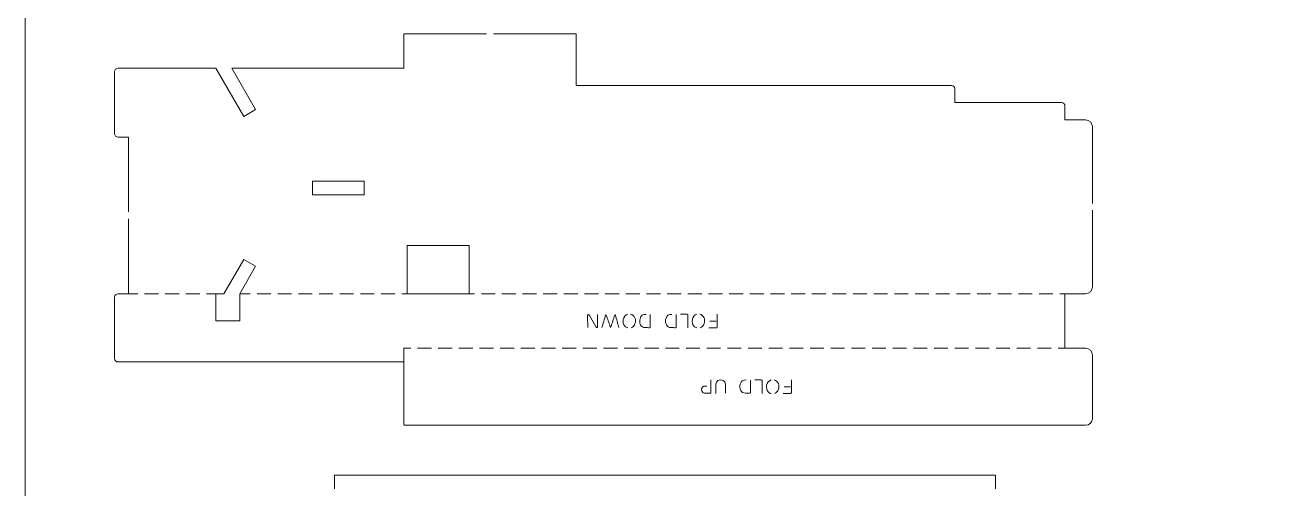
# Model space of a CAD drawing. Header units: inches. Extents: x -9 to 9, y -9 to 9.
# Drawn here: x -9 to -1.79, y -3.72 to -1.07 of the extents above; entities that cross this region are included whole.
import ezdxf

# ---------------------------------------------------------------- set-up
doc = ezdxf.new("R2010")
doc.units = ezdxf.units.IN
doc.header["$MEASUREMENT"] = 0
doc.layers.add('Layer 2', color=7, linetype='Continuous')

msp = doc.modelspace()

# ---------------------------------------------------------------- linework, layer by layer
at = {"layer": 'Layer 2', "color": 1, "lineweight": 0}
msp.add_lwpolyline([(-9, -9), (9, -9), (9, 9), (-9, 9), (-9, -9)], close=True, dxfattribs=at)
for points in [[(-6.8353, -1.1174), (-6.8353, -1.1174), (-6.3629, -1.1174), (-6.3629, -1.1174)], [(-6.8353, -1.3142), (-6.8353, -1.3142), (-6.8353, -1.1174), (-6.8353, -1.1174)], [(-6.3235, -1.1174), (-6.3235, -1.1174), (-5.851, -1.1174), (-5.851, -1.1174)], [(-5.851, -1.1174), (-5.851, -1.1174), (-5.851, -1.4127), (-5.851, -1.4127)], [(-8.4692, -1.3142), (-8.48, -1.3142), (-8.4888, -1.323), (-8.4888, -1.3339)], [(-8.4888, -1.3339), (-8.4888, -1.3339), (-8.4888, -1.6882), (-8.4888, -1.6882)], [(-7.91, -1.3142), (-7.91, -1.3142), (-8.4692, -1.3142), (-8.4692, -1.3142)], [(-7.91, -1.3142), (-7.91, -1.3142), (-7.7509, -1.5898), (-7.7509, -1.5898)], [(-7.8191, -1.3142), (-7.8191, -1.3142), (-7.6827, -1.5505), (-7.6827, -1.5505)], [(-6.8353, -1.3142), (-6.8353, -1.3142), (-7.8191, -1.3142), (-7.8191, -1.3142)], [(-5.851, -1.4127), (-5.851, -1.4127), (-3.7054, -1.4127), (-3.7054, -1.4127)], [(-3.6857, -1.4323), (-3.6857, -1.4215), (-3.6945, -1.4127), (-3.7054, -1.4127)], [(-3.6857, -1.4323), (-3.6857, -1.4323), (-3.6857, -1.5111), (-3.6857, -1.5111)], [(-3.0755, -1.5111), (-3.0755, -1.5111), (-3.6857, -1.5111), (-3.6857, -1.5111)], [(-3.0558, -1.5308), (-3.0558, -1.5199), (-3.0646, -1.5111), (-3.0755, -1.5111)], [(-7.7509, -1.5898), (-7.7509, -1.5898), (-7.6827, -1.5505), (-7.6827, -1.5505)], [(-3.0558, -1.6095), (-3.0558, -1.6095), (-3.0558, -1.5308), (-3.0558, -1.5308)], [(-2.9377, -1.6095), (-2.9377, -1.6095), (-3.0558, -1.6095), (-3.0558, -1.6095)], [(-2.8983, -1.6489), (-2.8983, -1.6271), (-2.9159, -1.6095), (-2.9377, -1.6095)], [(-2.8983, -2.0877), (-2.8983, -2.0877), (-2.8983, -1.6489), (-2.8983, -1.6489)], [(-8.4888, -1.6882), (-8.4888, -1.6991), (-8.48, -1.7079), (-8.4692, -1.7079)], [(-8.4101, -1.7079), (-8.4101, -1.7079), (-8.4692, -1.7079), (-8.4692, -1.7079)], [(-8.4101, -2.1369), (-8.4101, -2.1369), (-8.4101, -1.7079), (-8.4101, -1.7079)], [(-7.357, -1.9598), (-7.357, -1.9598), (-7.357, -2.0385), (-7.357, -2.0385)], [(-7.0617, -1.9598), (-7.0617, -1.9598), (-7.357, -1.9598), (-7.357, -1.9598)], [(-7.0617, -2.0385), (-7.0617, -2.0385), (-7.0617, -1.9598), (-7.0617, -1.9598)], [(-7.357, -2.0385), (-7.357, -2.0385), (-7.0617, -2.0385), (-7.0617, -2.0385)], [(-2.8983, -2.5659), (-2.8983, -2.5659), (-2.8983, -2.1271), (-2.8983, -2.1271)], [(-8.4101, -2.6053), (-8.4101, -2.6053), (-8.4101, -2.1763), (-8.4101, -2.1763)], [(-7.8646, -2.6053), (-7.8646, -2.6053), (-7.7509, -2.4084), (-7.7509, -2.4084)], [(-7.7737, -2.6053), (-7.7737, -2.6053), (-7.6827, -2.4478), (-7.6827, -2.4478)], [(-7.6827, -2.4478), (-7.6827, -2.4478), (-7.7509, -2.4084), (-7.7509, -2.4084)], [(-2.8983, -2.5659), (-2.8983, -2.5877), (-2.9159, -2.6053), (-2.9377, -2.6053)], [(-8.4692, -2.6053), (-8.48, -2.6053), (-8.4888, -2.6141), (-8.4888, -2.625)], [(-8.4888, -2.625), (-8.4888, -2.625), (-8.4888, -2.9759), (-8.4888, -2.9759)], [(-8.4101, -2.6053), (-8.4101, -2.6053), (-8.4692, -2.6053), (-8.4692, -2.6053)], [(-8.4101, -2.6053), (-8.4101, -2.6053), (-8.4692, -2.6053), (-8.4692, -2.6053)], [(-8.4101, -2.6053), (-8.4101, -2.6053), (-8.4692, -2.6053), (-8.4692, -2.6053)], [(-8.4101, -2.6053), (-8.4101, -2.6053), (-8.3569, -2.6053), (-8.3569, -2.6053)], [(-8.3175, -2.6053), (-8.3175, -2.6053), (-8.2388, -2.6053), (-8.2388, -2.6053)], [(-8.1994, -2.6053), (-8.1994, -2.6053), (-8.1207, -2.6053), (-8.1207, -2.6053)], [(-8.0813, -2.6053), (-8.0813, -2.6053), (-8.0026, -2.6053), (-8.0026, -2.6053)], [(-7.9632, -2.6053), (-7.9632, -2.6053), (-7.91, -2.6053), (-7.91, -2.6053)], [(-7.8646, -2.6053), (-7.8646, -2.6053), (-7.91, -2.6053), (-7.91, -2.6053)], [(-7.91, -2.6053), (-7.91, -2.6053), (-7.91, -2.7594), (-7.91, -2.7594)], [(-7.7737, -2.6053), (-7.7737, -2.6053), (-7.7139, -2.6053), (-7.7139, -2.6053)], [(-7.7737, -2.7594), (-7.7737, -2.7594), (-7.7737, -2.6053), (-7.7737, -2.6053)], [(-7.6746, -2.6053), (-7.6746, -2.6053), (-7.5958, -2.6053), (-7.5958, -2.6053)], [(-7.5564, -2.6053), (-7.5564, -2.6053), (-7.4777, -2.6053), (-7.4777, -2.6053)], [(-7.4383, -2.6053), (-7.4383, -2.6053), (-7.3596, -2.6053), (-7.3596, -2.6053)], [(-7.3202, -2.6053), (-7.3202, -2.6053), (-7.2415, -2.6053), (-7.2415, -2.6053)], [(-7.2021, -2.6053), (-7.2021, -2.6053), (-7.1234, -2.6053), (-7.1234, -2.6053)], [(-7.084, -2.6053), (-7.084, -2.6053), (-7.0053, -2.6053), (-7.0053, -2.6053)], [(-6.9659, -2.6053), (-6.9659, -2.6053), (-6.8872, -2.6053), (-6.8872, -2.6053)], [(-6.8478, -2.6053), (-6.8478, -2.6053), (-6.8156, -2.6053), (-6.8156, -2.6053)], [(-6.4613, -2.6053), (-6.4613, -2.6053), (-6.4318, -2.6053), (-6.4318, -2.6053)], [(-6.3924, -2.6053), (-6.3924, -2.6053), (-6.3136, -2.6053), (-6.3136, -2.6053)], [(-6.2743, -2.6053), (-6.2743, -2.6053), (-6.1955, -2.6053), (-6.1955, -2.6053)], [(-6.1562, -2.6053), (-6.1562, -2.6053), (-6.0774, -2.6053), (-6.0774, -2.6053)], [(-6.0381, -2.6053), (-6.0381, -2.6053), (-5.9593, -2.6053), (-5.9593, -2.6053)], [(-5.9199, -2.6053), (-5.9199, -2.6053), (-5.8412, -2.6053), (-5.8412, -2.6053)], [(-5.8018, -2.6053), (-5.8018, -2.6053), (-5.7231, -2.6053), (-5.7231, -2.6053)], [(-5.6837, -2.6053), (-5.6837, -2.6053), (-5.605, -2.6053), (-5.605, -2.6053)], [(-5.5656, -2.6053), (-5.5656, -2.6053), (-5.4869, -2.6053), (-5.4869, -2.6053)], [(-5.4475, -2.6053), (-5.4475, -2.6053), (-5.3688, -2.6053), (-5.3688, -2.6053)], [(-5.3294, -2.6053), (-5.3294, -2.6053), (-5.2507, -2.6053), (-5.2507, -2.6053)], [(-5.2113, -2.6053), (-5.2113, -2.6053), (-5.1325, -2.6053), (-5.1325, -2.6053)], [(-5.0932, -2.6053), (-5.0932, -2.6053), (-5.0144, -2.6053), (-5.0144, -2.6053)], [(-4.9751, -2.6053), (-4.9751, -2.6053), (-4.8963, -2.6053), (-4.8963, -2.6053)], [(-4.857, -2.6053), (-4.857, -2.6053), (-4.7782, -2.6053), (-4.7782, -2.6053)], [(-4.7388, -2.6053), (-4.7388, -2.6053), (-4.6601, -2.6053), (-4.6601, -2.6053)], [(-4.6207, -2.6053), (-4.6207, -2.6053), (-4.542, -2.6053), (-4.542, -2.6053)], [(-4.5026, -2.6053), (-4.5026, -2.6053), (-4.4239, -2.6053), (-4.4239, -2.6053)], [(-4.3845, -2.6053), (-4.3845, -2.6053), (-4.3058, -2.6053), (-4.3058, -2.6053)], [(-4.2664, -2.6053), (-4.2664, -2.6053), (-4.1877, -2.6053), (-4.1877, -2.6053)], [(-4.1483, -2.6053), (-4.1483, -2.6053), (-4.0696, -2.6053), (-4.0696, -2.6053)], [(-4.0302, -2.6053), (-4.0302, -2.6053), (-3.9514, -2.6053), (-3.9514, -2.6053)], [(-3.9121, -2.6053), (-3.9121, -2.6053), (-3.8333, -2.6053), (-3.8333, -2.6053)], [(-3.794, -2.6053), (-3.794, -2.6053), (-3.7152, -2.6053), (-3.7152, -2.6053)], [(-3.6759, -2.6053), (-3.6759, -2.6053), (-3.5971, -2.6053), (-3.5971, -2.6053)], [(-3.5577, -2.6053), (-3.5577, -2.6053), (-3.479, -2.6053), (-3.479, -2.6053)], [(-3.4396, -2.6053), (-3.4396, -2.6053), (-3.3609, -2.6053), (-3.3609, -2.6053)], [(-3.3215, -2.6053), (-3.3215, -2.6053), (-3.2428, -2.6053), (-3.2428, -2.6053)], [(-3.2034, -2.6053), (-3.2034, -2.6053), (-3.1247, -2.6053), (-3.1247, -2.6053)], [(-3.0853, -2.6053), (-3.0853, -2.6053), (-3.0558, -2.6053), (-3.0558, -2.6053)], [(-3.0558, -2.6053), (-3.0558, -2.6053), (-3.0558, -2.9168), (-3.0558, -2.9168)], [(-2.9377, -2.6053), (-2.9377, -2.6053), (-3.0558, -2.6053), (-3.0558, -2.6053)], [(-7.7737, -2.7594), (-7.7737, -2.7594), (-7.91, -2.7594), (-7.91, -2.7594)], [(-5.0858, -2.7619), (-5.0736, -2.7619), (-5.0614, -2.7619), (-5.0492, -2.7619)], [(-6.8353, -2.9168), (-6.8353, -2.9168), (-6.7959, -2.9168), (-6.7959, -2.9168)], [(-6.8353, -2.9168), (-6.8353, -2.9168), (-6.8353, -3.3581), (-6.8353, -3.3581)], [(-6.7566, -2.9168), (-6.7566, -2.9168), (-6.6778, -2.9168), (-6.6778, -2.9168)], [(-6.6384, -2.9168), (-6.6384, -2.9168), (-6.5597, -2.9168), (-6.5597, -2.9168)], [(-6.5203, -2.9168), (-6.5203, -2.9168), (-6.4416, -2.9168), (-6.4416, -2.9168)], [(-6.4022, -2.9168), (-6.4022, -2.9168), (-6.3235, -2.9168), (-6.3235, -2.9168)], [(-6.2841, -2.9168), (-6.2841, -2.9168), (-6.2054, -2.9168), (-6.2054, -2.9168)], [(-6.166, -2.9168), (-6.166, -2.9168), (-6.0873, -2.9168), (-6.0873, -2.9168)], [(-6.0479, -2.9168), (-6.0479, -2.9168), (-5.9692, -2.9168), (-5.9692, -2.9168)], [(-5.9298, -2.9168), (-5.9298, -2.9168), (-5.851, -2.9168), (-5.851, -2.9168)], [(-5.8117, -2.9168), (-5.8117, -2.9168), (-5.7329, -2.9168), (-5.7329, -2.9168)], [(-5.6936, -2.9168), (-5.6936, -2.9168), (-5.6148, -2.9168), (-5.6148, -2.9168)], [(-5.5755, -2.9168), (-5.5755, -2.9168), (-5.4967, -2.9168), (-5.4967, -2.9168)], [(-5.4573, -2.9168), (-5.4573, -2.9168), (-5.3786, -2.9168), (-5.3786, -2.9168)], [(-5.3392, -2.9168), (-5.3392, -2.9168), (-5.2605, -2.9168), (-5.2605, -2.9168)], [(-5.2211, -2.9168), (-5.2211, -2.9168), (-5.1424, -2.9168), (-5.1424, -2.9168)], [(-5.103, -2.9168), (-5.103, -2.9168), (-5.0243, -2.9168), (-5.0243, -2.9168)], [(-4.9849, -2.9168), (-4.9849, -2.9168), (-4.9062, -2.9168), (-4.9062, -2.9168)], [(-4.8668, -2.9168), (-4.8668, -2.9168), (-4.7881, -2.9168), (-4.7881, -2.9168)], [(-4.7487, -2.9168), (-4.7487, -2.9168), (-4.6699, -2.9168), (-4.6699, -2.9168)], [(-4.6306, -2.9168), (-4.6306, -2.9168), (-4.5518, -2.9168), (-4.5518, -2.9168)], [(-4.5125, -2.9168), (-4.5125, -2.9168), (-4.4337, -2.9168), (-4.4337, -2.9168)], [(-4.3944, -2.9168), (-4.3944, -2.9168), (-4.3156, -2.9168), (-4.3156, -2.9168)], [(-4.2762, -2.9168), (-4.2762, -2.9168), (-4.1975, -2.9168), (-4.1975, -2.9168)], [(-4.1581, -2.9168), (-4.1581, -2.9168), (-4.0794, -2.9168), (-4.0794, -2.9168)], [(-4.04, -2.9168), (-4.04, -2.9168), (-3.9613, -2.9168), (-3.9613, -2.9168)], [(-3.9219, -2.9168), (-3.9219, -2.9168), (-3.8432, -2.9168), (-3.8432, -2.9168)], [(-3.8038, -2.9168), (-3.8038, -2.9168), (-3.7251, -2.9168), (-3.7251, -2.9168)], [(-3.6857, -2.9168), (-3.6857, -2.9168), (-3.607, -2.9168), (-3.607, -2.9168)], [(-3.5676, -2.9168), (-3.5676, -2.9168), (-3.4888, -2.9168), (-3.4888, -2.9168)], [(-3.4495, -2.9168), (-3.4495, -2.9168), (-3.3707, -2.9168), (-3.3707, -2.9168)], [(-3.3314, -2.9168), (-3.3314, -2.9168), (-3.2526, -2.9168), (-3.2526, -2.9168)], [(-3.2133, -2.9168), (-3.2133, -2.9168), (-3.1345, -2.9168), (-3.1345, -2.9168)], [(-3.0951, -2.9168), (-3.0951, -2.9168), (-3.0558, -2.9168), (-3.0558, -2.9168)], [(-2.9377, -2.9168), (-2.9377, -2.9168), (-3.0558, -2.9168), (-3.0558, -2.9168)], [(-2.8983, -2.9562), (-2.8983, -2.9345), (-2.9159, -2.9168), (-2.9377, -2.9168)], [(-8.4888, -2.9759), (-8.4888, -2.9868), (-8.48, -2.9956), (-8.4692, -2.9956)], [(-8.4692, -2.9956), (-8.4692, -2.9956), (-6.8353, -2.9956), (-6.8353, -2.9956)], [(-2.8983, -2.9562), (-2.8983, -2.9562), (-2.8983, -3.3187), (-2.8983, -3.3187)], [(-4.661, -3.1374), (-4.6488, -3.1374), (-4.6366, -3.1374), (-4.6244, -3.1374)], [(-6.8353, -3.3581), (-6.8353, -3.3581), (-2.9377, -3.3581), (-2.9377, -3.3581)], [(-2.8983, -3.3187), (-2.8983, -3.3404), (-2.9159, -3.3581), (-2.9377, -3.3581)], [(-7.2325, -3.7216), (-7.2325, -3.7216), (-7.2325, -3.6425), (-7.2325, -3.6425)], [(-7.2325, -3.6425), (-7.2325, -3.6425), (-3.4537, -3.6425), (-3.4537, -3.6425)], [(-3.4537, -3.7214), (-3.4537, -3.7214), (-3.4537, -3.6425), (-3.4537, -3.6425)]]:
    msp.add_open_spline(points, degree=3, dxfattribs=at)
for points, knots in [([(-6.4613, -2.6053), (-6.4613, -2.6053), (-6.4613, -2.3297), (-6.4613, -2.3297), (-6.4613, -2.3297), (-6.4613, -2.3297), (-6.8156, -2.3297), (-6.8156, -2.3297), (-6.8156, -2.3297), (-6.8156, -2.3297), (-6.8156, -2.6053), (-6.8156, -2.6053), (-6.8156, -2.6053), (-6.8156, -2.6053), (-6.4613, -2.6053), (-6.4613, -2.6053)], [0, 0, 0, 0, 0.2, 0.2, 0.2, 0.2, 0.4, 0.4, 0.4, 0.4, 0.6, 0.6, 0.6, 0.6, 1, 1, 1, 1]), ([(-5.728, -2.7231), (-5.728, -2.7231), (-5.7274, -2.7926), (-5.7274, -2.7926), (-5.7274, -2.7926), (-5.7274, -2.8009), (-5.7339, -2.8007), (-5.7382, -2.793), (-5.7382, -2.793), (-5.7382, -2.793), (-5.774, -2.7291), (-5.774, -2.7291), (-5.774, -2.7291), (-5.7783, -2.7214), (-5.7848, -2.7212), (-5.7847, -2.7295), (-5.7847, -2.7295), (-5.7847, -2.7295), (-5.7842, -2.799), (-5.7842, -2.799)], [0, 0, 0, 0, 0.166667, 0.166667, 0.166667, 0.166667, 0.333333, 0.333333, 0.333333, 0.333333, 0.5, 0.5, 0.5, 0.5, 0.666667, 0.666667, 0.666667, 0.666667, 1, 1, 1, 1]), ([(-5.6062, -2.7976), (-5.6128, -2.7742), (-5.6195, -2.7509), (-5.6261, -2.7275), (-5.6261, -2.7275), (-5.6275, -2.7226), (-5.6285, -2.7237), (-5.6298, -2.7277), (-5.6298, -2.7277), (-5.637, -2.7498), (-5.6443, -2.7719), (-5.6515, -2.794), (-5.6515, -2.794), (-5.6531, -2.7991), (-5.6544, -2.7983), (-5.6558, -2.7938), (-5.6558, -2.7938), (-5.6632, -2.7717), (-5.6706, -2.7496), (-5.678, -2.7275), (-5.678, -2.7275), (-5.6794, -2.7234), (-5.6804, -2.722), (-5.682, -2.7273), (-5.682, -2.7273), (-5.6891, -2.7509), (-5.6962, -2.7746), (-5.7032, -2.7982)], [0, 0, 0, 0, 0.125, 0.125, 0.125, 0.125, 0.25, 0.25, 0.25, 0.25, 0.375, 0.375, 0.375, 0.375, 0.5, 0.5, 0.5, 0.5, 0.625, 0.625, 0.625, 0.625, 0.75, 0.75, 0.75, 0.75, 1, 1, 1, 1]), ([(-5.5544, -2.8004), (-5.5612, -2.799), (-5.5673, -2.7961), (-5.5719, -2.7907), (-5.5719, -2.7907), (-5.5898, -2.7699), (-5.5837, -2.7306), (-5.5557, -2.7217)], [0, 0, 0, 0, 0.333333, 0.333333, 0.333333, 0.333333, 1, 1, 1, 1]), ([(-5.5389, -2.7217), (-5.5281, -2.7244), (-5.5185, -2.7322), (-5.5142, -2.7425), (-5.5142, -2.7425), (-5.5059, -2.7624), (-5.5146, -2.7928), (-5.5364, -2.7998)], [0, 0, 0, 0, 0.333333, 0.333333, 0.333333, 0.333333, 1, 1, 1, 1]), ([(-5.4509, -2.7229), (-5.4693, -2.7229), (-5.481, -2.7293), (-5.4852, -2.7477), (-5.4852, -2.7477), (-5.4909, -2.7728), (-5.4826, -2.7987), (-5.4542, -2.799), (-5.4542, -2.799), (-5.4465, -2.7991), (-5.4389, -2.7991), (-5.4312, -2.7992), (-5.4312, -2.7992), (-5.4261, -2.7993), (-5.4269, -2.7966), (-5.4269, -2.7924), (-5.4269, -2.7924), (-5.4269, -2.7698), (-5.4269, -2.7472), (-5.4269, -2.7246)], [0, 0, 0, 0, 0.166667, 0.166667, 0.166667, 0.166667, 0.333333, 0.333333, 0.333333, 0.333333, 0.5, 0.5, 0.5, 0.5, 0.666667, 0.666667, 0.666667, 0.666667, 1, 1, 1, 1]), ([(-5.3029, -2.7229), (-5.3213, -2.7229), (-5.333, -2.7293), (-5.3372, -2.7477), (-5.3372, -2.7477), (-5.343, -2.7728), (-5.3346, -2.7987), (-5.3062, -2.799), (-5.3062, -2.799), (-5.2985, -2.7991), (-5.2909, -2.7991), (-5.2832, -2.7992), (-5.2832, -2.7992), (-5.2781, -2.7993), (-5.2789, -2.7966), (-5.2789, -2.7924), (-5.2789, -2.7924), (-5.2789, -2.7698), (-5.2789, -2.7472), (-5.2789, -2.7246)], [0, 0, 0, 0, 0.166667, 0.166667, 0.166667, 0.166667, 0.333333, 0.333333, 0.333333, 0.333333, 0.5, 0.5, 0.5, 0.5, 0.666667, 0.666667, 0.666667, 0.666667, 1, 1, 1, 1]), ([(-5.2114, -2.7998), (-5.2114, -2.7759), (-5.2114, -2.7521), (-5.2114, -2.7282), (-5.2114, -2.7282), (-5.2114, -2.7247), (-5.2111, -2.7223), (-5.2152, -2.7223), (-5.2152, -2.7223), (-5.2283, -2.7225), (-5.2414, -2.7226), (-5.2546, -2.7227)], [0, 0, 0, 0, 0.25, 0.25, 0.25, 0.25, 0.5, 0.5, 0.5, 0.5, 1, 1, 1, 1]), ([(-5.1595, -2.8004), (-5.1663, -2.799), (-5.1724, -2.7961), (-5.177, -2.7907), (-5.177, -2.7907), (-5.1949, -2.7699), (-5.1888, -2.7306), (-5.1608, -2.7217)], [0, 0, 0, 0, 0.333333, 0.333333, 0.333333, 0.333333, 1, 1, 1, 1]), ([(-5.144, -2.7217), (-5.1332, -2.7244), (-5.1236, -2.7322), (-5.1193, -2.7425), (-5.1193, -2.7425), (-5.111, -2.7624), (-5.1197, -2.7928), (-5.1415, -2.7998)], [0, 0, 0, 0, 0.333333, 0.333333, 0.333333, 0.333333, 1, 1, 1, 1]), ([(-5.0448, -2.7225), (-5.0447, -2.7473), (-5.0447, -2.772), (-5.0447, -2.7968), (-5.0447, -2.7968), (-5.0447, -2.7998), (-5.0467, -2.7996), (-5.0492, -2.7996), (-5.0492, -2.7996), (-5.0634, -2.7996), (-5.0777, -2.7996), (-5.0919, -2.7996)], [0, 0, 0, 0, 0.25, 0.25, 0.25, 0.25, 0.5, 0.5, 0.5, 0.5, 1, 1, 1, 1]), ([(-5.0796, -3.0981), (-5.0796, -3.1215), (-5.0796, -3.145), (-5.0796, -3.1684), (-5.0796, -3.1684), (-5.0796, -3.1735), (-5.0795, -3.1742), (-5.0847, -3.1743), (-5.0847, -3.1743), (-5.0928, -3.1744), (-5.1008, -3.1745), (-5.1089, -3.1746), (-5.1089, -3.1746), (-5.1154, -3.1748), (-5.1221, -3.1739), (-5.1266, -3.1701), (-5.1266, -3.1701), (-5.1377, -3.1607), (-5.135, -3.1383), (-5.1201, -3.1342), (-5.1201, -3.1342), (-5.1145, -3.1326), (-5.1085, -3.1332), (-5.1028, -3.1332)], [0, 0, 0, 0, 0.142857, 0.142857, 0.142857, 0.142857, 0.285714, 0.285714, 0.285714, 0.285714, 0.428571, 0.428571, 0.428571, 0.428571, 0.571429, 0.571429, 0.571429, 0.571429, 0.714286, 0.714286, 0.714286, 0.714286, 1, 1, 1, 1]), ([(-4.9957, -3.1749), (-4.9957, -3.1621), (-4.9957, -3.1493), (-4.9957, -3.1364), (-4.9957, -3.1364), (-4.9957, -3.1157), (-4.9998, -3.0972), (-5.0254, -3.0981), (-5.0254, -3.0981), (-5.049, -3.0989), (-5.0521, -3.1169), (-5.0521, -3.1358), (-5.0521, -3.1358), (-5.0521, -3.149), (-5.0521, -3.1622), (-5.0521, -3.1754)], [0, 0, 0, 0, 0.2, 0.2, 0.2, 0.2, 0.4, 0.4, 0.4, 0.4, 0.6, 0.6, 0.6, 0.6, 1, 1, 1, 1]), ([(-4.8781, -3.0981), (-4.8965, -3.0981), (-4.9082, -3.1045), (-4.9124, -3.1229), (-4.9124, -3.1229), (-4.9181, -3.1479), (-4.9098, -3.1739), (-4.8814, -3.1742), (-4.8814, -3.1742), (-4.8737, -3.1742), (-4.8661, -3.1743), (-4.8584, -3.1744), (-4.8584, -3.1744), (-4.8533, -3.1744), (-4.8541, -3.1718), (-4.8541, -3.1675), (-4.8541, -3.1675), (-4.8541, -3.1449), (-4.8541, -3.1224), (-4.8541, -3.0998)], [0, 0, 0, 0, 0.166667, 0.166667, 0.166667, 0.166667, 0.333333, 0.333333, 0.333333, 0.333333, 0.5, 0.5, 0.5, 0.5, 0.666667, 0.666667, 0.666667, 0.666667, 1, 1, 1, 1]), ([(-4.7866, -3.1755), (-4.7866, -3.1516), (-4.7866, -3.1278), (-4.7866, -3.1039), (-4.7866, -3.1039), (-4.7866, -3.1004), (-4.7863, -3.098), (-4.7903, -3.0981), (-4.7903, -3.0981), (-4.8035, -3.0982), (-4.8166, -3.0983), (-4.8297, -3.0985)], [0, 0, 0, 0, 0.25, 0.25, 0.25, 0.25, 0.5, 0.5, 0.5, 0.5, 1, 1, 1, 1]), ([(-4.7347, -3.1768), (-4.7415, -3.1753), (-4.7475, -3.1725), (-4.7521, -3.1671), (-4.7521, -3.1671), (-4.7701, -3.1462), (-4.7639, -3.107), (-4.736, -3.0981)], [0, 0, 0, 0, 0.333333, 0.333333, 0.333333, 0.333333, 1, 1, 1, 1]), ([(-4.7192, -3.0981), (-4.7084, -3.1008), (-4.6988, -3.1086), (-4.6945, -3.1189), (-4.6945, -3.1189), (-4.6862, -3.1388), (-4.6949, -3.1692), (-4.7167, -3.1762)], [0, 0, 0, 0, 0.333333, 0.333333, 0.333333, 0.333333, 1, 1, 1, 1]), ([(-4.6199, -3.0981), (-4.6199, -3.1228), (-4.6199, -3.1476), (-4.6199, -3.1723), (-4.6199, -3.1723), (-4.6199, -3.1753), (-4.6219, -3.1751), (-4.6244, -3.1751), (-4.6244, -3.1751), (-4.6386, -3.1751), (-4.6528, -3.1751), (-4.6671, -3.1751)], [0, 0, 0, 0, 0.25, 0.25, 0.25, 0.25, 0.5, 0.5, 0.5, 0.5, 1, 1, 1, 1])]:
    msp.add_open_spline(points, degree=3, knots=knots, dxfattribs=at)

doc.saveas('drawing.dxf')
